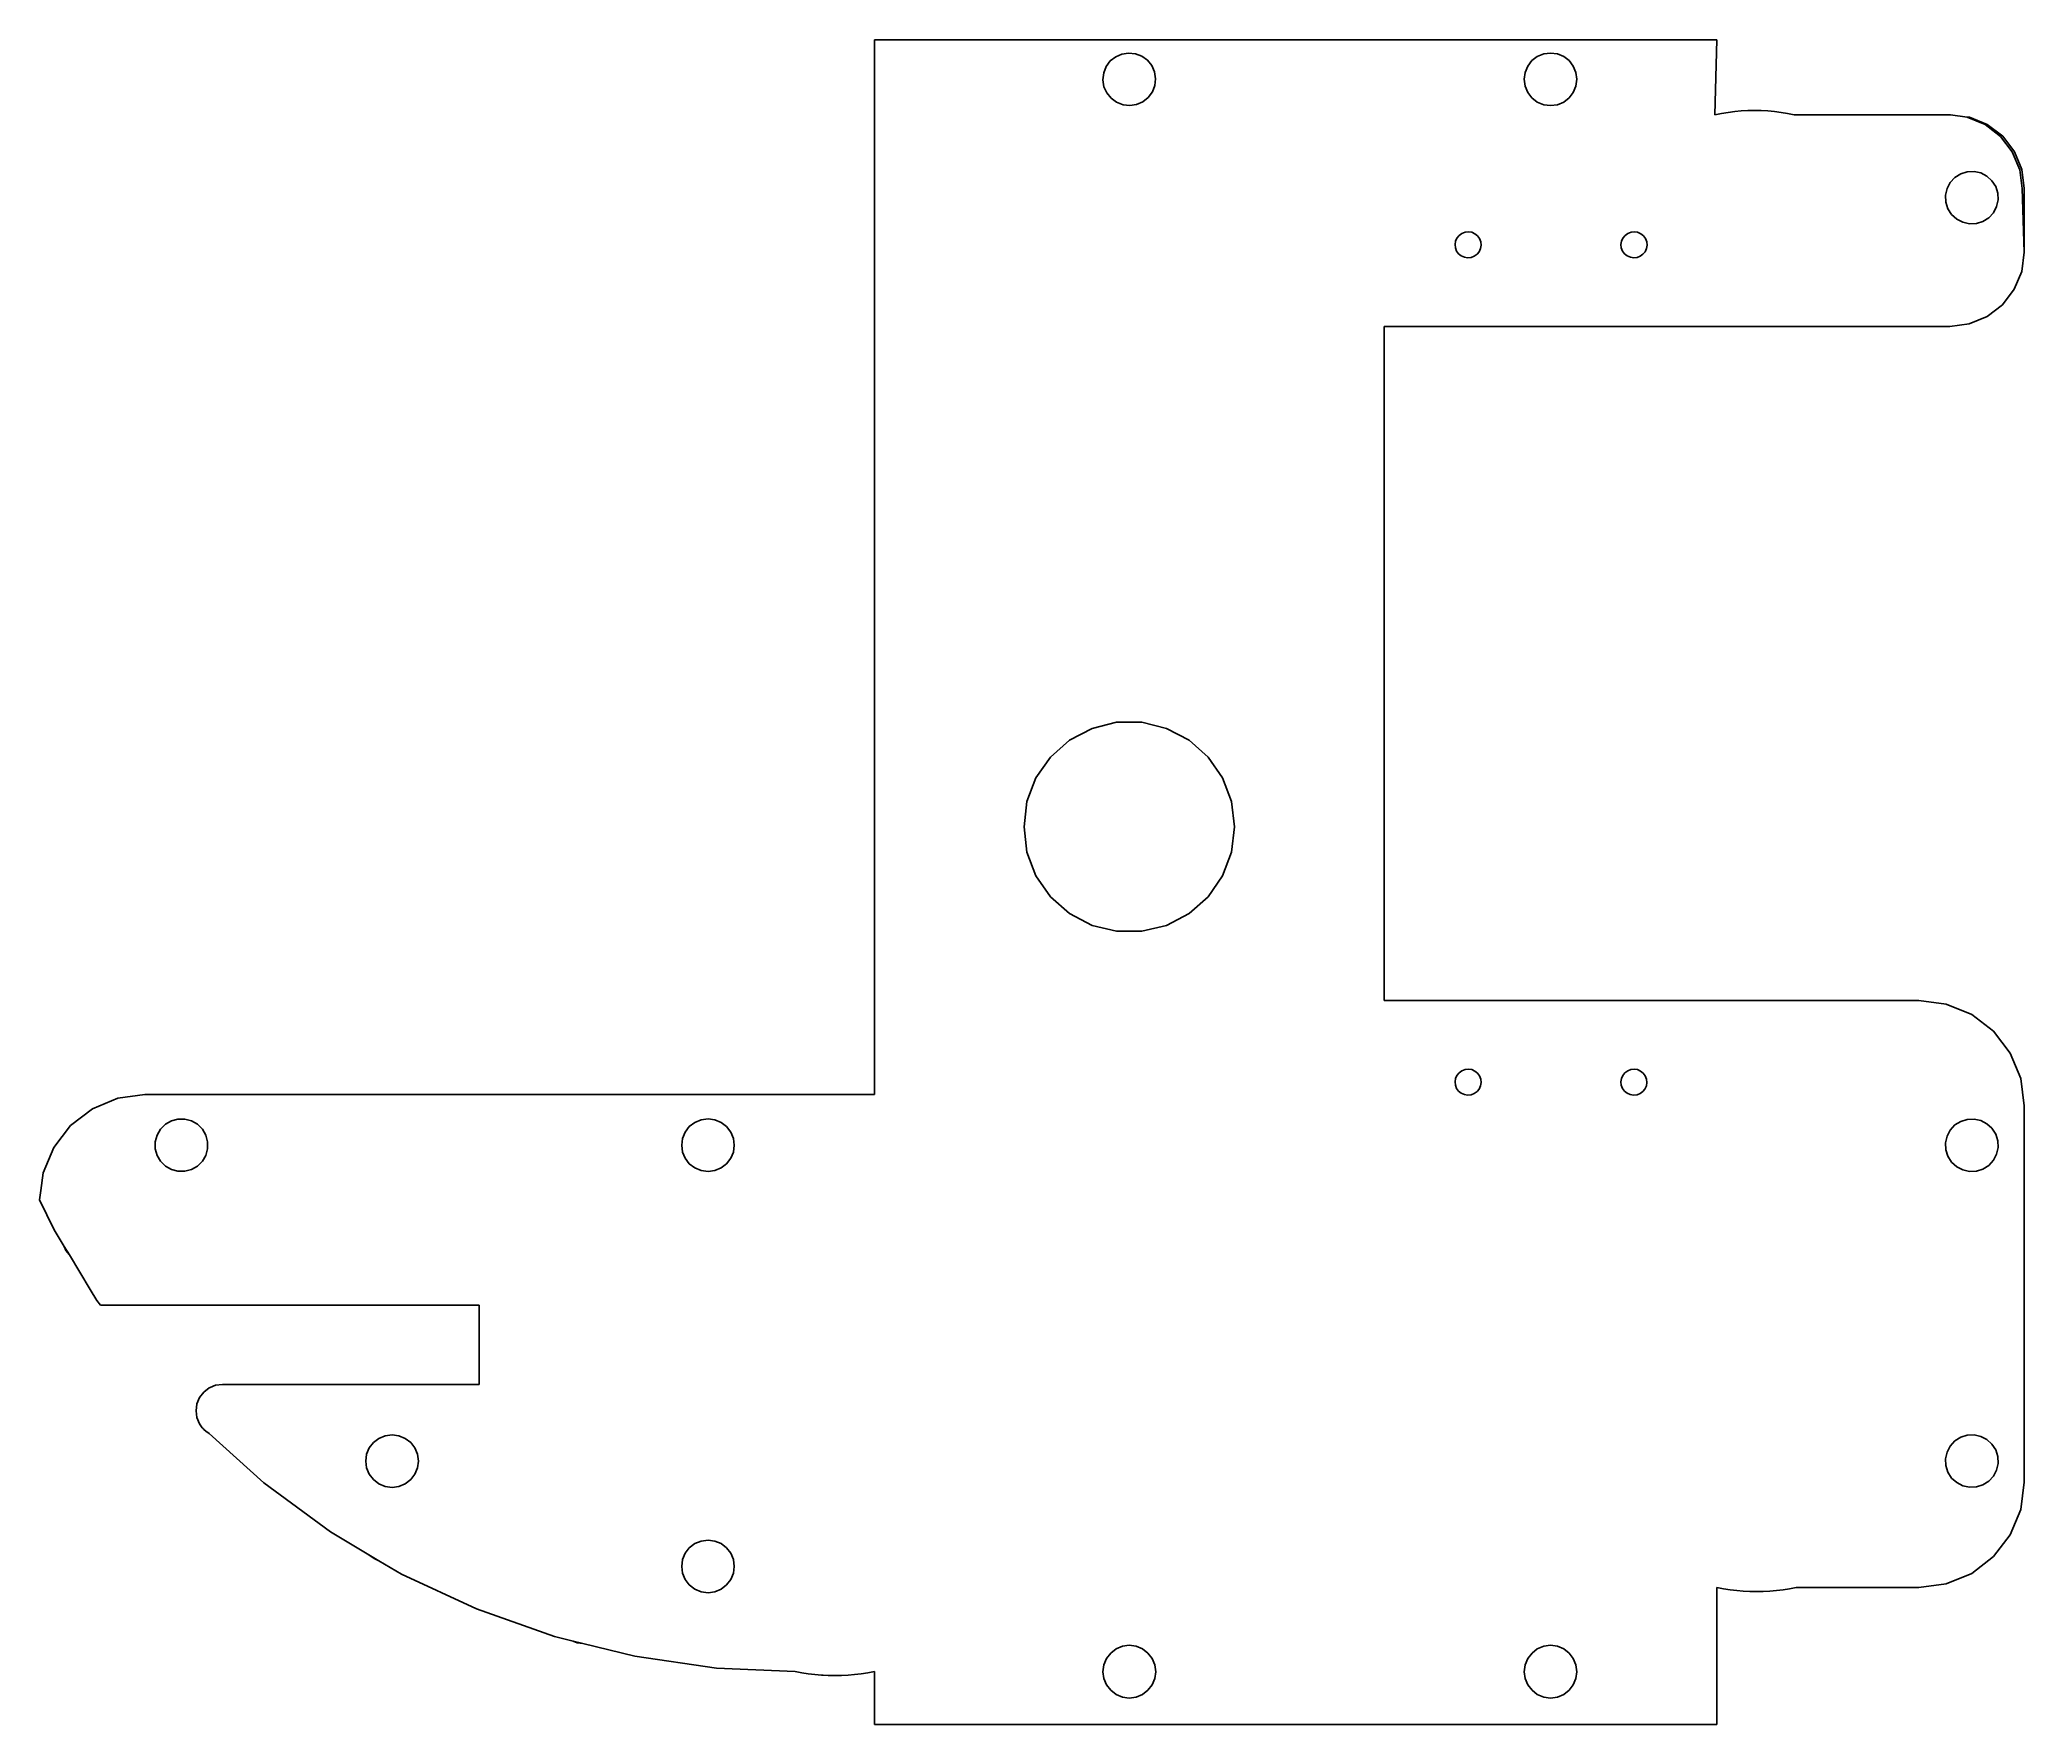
# Model space of a CAD drawing. Header units: metres. Extents: x -71 to 49, y -54 to 48.
import ezdxf

# ---------------------------------------------------------------- set-up
doc = ezdxf.new("R2010")
doc.units = ezdxf.units.M

msp = doc.modelspace()

# ---------------------------------------------------------------- linework, layer by layer
at = {"layer": 'Layer0'}
for p, q in [((-20.65, 47.62, 32.84), (30.15, 47.62, 32.84)), ((-20.65, -16, 32.84), (-20.65, 47.62, 32.84)), ((-6.1, 46.6, 32.84), (-5.73, 46.76, 32.84)), ((-5.73, 46.76, 32.84), (-5.32, 46.82, 32.84)), ((-5.32, 46.82, 32.84), (-4.9, 46.78, 32.84)), ((-4.9, 46.78, 32.84), (-4.52, 46.63, 32.84)), ((19.32, 46.61, 32.84), (19.71, 46.77, 32.84)), ((19.71, 46.77, 32.84), (20.12, 46.82, 32.84)), ((20.12, 46.82, 32.84), (20.53, 46.77, 32.84)), ((20.53, 46.77, 32.84), (20.91, 46.61, 32.84)), ((30.15, 47.62, 32.84), (30.03, 43.1, 32.84)), ((-6.87, 45.2, 32.84), (-6.82, 45.62, 32.84)), ((-6.82, 45.62, 32.84), (-6.67, 46, 32.84)), ((-6.67, 46, 32.84), (-6.43, 46.34, 32.84)), ((-6.43, 46.34, 32.84), (-6.1, 46.6, 32.84)), ((-4.52, 46.63, 32.84), (-4.18, 46.38, 32.84)), ((-4.18, 46.38, 32.84), (-3.92, 46.06, 32.84)), ((-3.92, 46.06, 32.84), (-3.76, 45.68, 32.84)), ((-3.76, 45.68, 32.84), (-3.7, 45.27, 32.84)), ((18.53, 45.24, 32.84), (18.58, 45.65, 32.84)), ((18.58, 45.65, 32.84), (18.74, 46.03, 32.84)), ((18.74, 46.03, 32.84), (18.99, 46.36, 32.84)), ((18.99, 46.36, 32.84), (19.32, 46.61, 32.84)), ((20.91, 46.61, 32.84), (21.24, 46.36, 32.84)), ((21.24, 46.36, 32.84), (21.49, 46.03, 32.84)), ((21.49, 46.03, 32.84), (21.65, 45.65, 32.84)), ((21.65, 45.65, 32.84), (21.7, 45.24, 32.84)), ((-6.81, 44.79, 32.84), (-6.87, 45.2, 32.84)), ((-6.64, 44.42, 32.84), (-6.81, 44.79, 32.84)), ((-6.38, 44.09, 32.84), (-6.64, 44.42, 32.84)), ((-3.89, 44.47, 32.84), (-4.14, 44.14, 32.84)), ((-3.74, 44.86, 32.84), (-3.89, 44.47, 32.84)), ((-3.7, 45.27, 32.84), (-3.74, 44.86, 32.84)), ((18.58, 44.83, 32.84), (18.53, 45.24, 32.84)), ((18.74, 44.44, 32.84), (18.58, 44.83, 32.84)), ((18.99, 44.11, 32.84), (18.74, 44.44, 32.84)), ((21.49, 44.44, 32.84), (21.24, 44.11, 32.84)), ((21.65, 44.83, 32.84), (21.49, 44.44, 32.84)), ((21.7, 45.24, 32.84), (21.65, 44.83, 32.84)), ((-6.05, 43.85, 32.84), (-6.38, 44.09, 32.84)), ((-5.66, 43.7, 32.84), (-6.05, 43.85, 32.84)), ((-5.25, 43.65, 32.84), (-5.66, 43.7, 32.84)), ((-4.84, 43.71, 32.84), (-5.25, 43.65, 32.84)), ((-4.46, 43.88, 32.84), (-4.84, 43.71, 32.84)), ((-4.14, 44.14, 32.84), (-4.46, 43.88, 32.84)), ((19.32, 43.86, 32.84), (18.99, 44.11, 32.84)), ((19.71, 43.7, 32.84), (19.32, 43.86, 32.84)), ((20.12, 43.65, 32.84), (19.71, 43.7, 32.84)), ((20.53, 43.7, 32.84), (20.12, 43.65, 32.84)), ((20.91, 43.86, 32.84), (20.53, 43.7, 32.84)), ((21.24, 44.11, 32.84), (20.91, 43.86, 32.84)), ((30.03, 43.1, 32.84), (30.42, 43.18, 32.84)), ((30.42, 43.18, 32.84), (30.82, 43.24, 32.84)), ((30.82, 43.24, 32.84), (31.22, 43.29, 32.84)), ((31.22, 43.29, 32.84), (31.62, 43.33, 32.84)), ((31.62, 43.33, 32.84), (32.02, 43.35, 32.84)), ((32.02, 43.35, 32.84), (32.42, 43.36, 32.84)), ((32.42, 43.36, 32.84), (32.82, 43.35, 32.84)), ((32.82, 43.35, 32.84), (33.22, 43.33, 32.84)), ((33.22, 43.33, 32.84), (33.62, 43.29, 32.84)), ((33.62, 43.29, 32.84), (34.02, 43.24, 32.84)), ((34.02, 43.24, 32.84), (34.41, 43.18, 32.84)), ((34.41, 43.18, 32.84), (34.8, 43.1, 32.84)), ((44.08, 43.1, 32.84), (34.8, 43.1, 32.84)), ((44.08, 43.1, 32.84), (44.23, 43.1, 32.84)), ((45.24, 42.95, 32.84), (44.23, 43.1, 32.84)), ((46.32, 42.5, 32.84), (45.24, 42.95, 32.84)), ((45.38, 42.95, 32.84), (45.24, 42.95, 32.84)), ((46.45, 42.51, 32.84), (45.38, 42.95, 32.84)), ((47.25, 41.79, 32.84), (46.32, 42.5, 32.84)), ((47.38, 41.8, 32.84), (46.45, 42.51, 32.84)), ((47.96, 40.86, 32.84), (47.25, 41.79, 32.84)), ((48.09, 40.87, 32.84), (47.38, 41.8, 32.84)), ((48.41, 39.78, 32.84), (47.96, 40.86, 32.84)), ((48.53, 39.8, 32.84), (48.09, 40.87, 32.84)), ((44.5, 39.32, 32.84), (44.85, 39.54, 32.84)), ((44.85, 39.54, 32.84), (45.24, 39.66, 32.84)), ((45.24, 39.66, 32.84), (45.66, 39.68, 32.84)), ((45.66, 39.68, 32.84), (46.06, 39.59, 32.84)), ((46.06, 39.59, 32.84), (46.43, 39.4, 32.84)), ((48.56, 38.65, 32.84), (48.41, 39.78, 32.84)), ((48.68, 38.65, 32.84), (48.53, 39.8, 32.84)), ((43.94, 38.24, 32.84), (44.03, 38.64, 32.84)), ((44.03, 38.64, 32.84), (44.22, 39.01, 32.84)), ((44.22, 39.01, 32.84), (44.5, 39.32, 32.84)), ((46.43, 39.4, 32.84), (46.73, 39.12, 32.84)), ((46.73, 39.12, 32.84), (46.96, 38.77, 32.84)), ((46.96, 38.77, 32.84), (47.08, 38.37, 32.84)), ((47.08, 38.37, 32.84), (47.1, 37.96, 32.84)), ((48.68, 34.81, 32.84), (48.56, 38.65, 32.84)), ((48.68, 34.81, 32.84), (48.68, 38.65, 32.84)), ((43.95, 37.83, 32.84), (43.94, 38.24, 32.84)), ((44.08, 37.43, 32.84), (43.95, 37.83, 32.84)), ((44.3, 37.08, 32.84), (44.08, 37.43, 32.84)), ((46.82, 37.19, 32.84), (46.54, 36.88, 32.84)), ((47.01, 37.56, 32.84), (46.82, 37.19, 32.84)), ((47.1, 37.96, 32.84), (47.01, 37.56, 32.84)), ((14.77, 35.94, 32.84), (14.6, 35.82, 32.84)), ((14.96, 36.02, 32.84), (14.77, 35.94, 32.84)), ((15.16, 36.04, 32.84), (14.96, 36.02, 32.84)), ((15.37, 36.01, 32.84), (15.16, 36.04, 32.84)), ((15.55, 35.92, 32.84), (15.37, 36.01, 32.84)), ((15.71, 35.79, 32.84), (15.55, 35.92, 32.84)), ((24.77, 35.94, 32.84), (24.61, 35.82, 32.84)), ((24.97, 36.02, 32.84), (24.77, 35.94, 32.84)), ((25.17, 36.04, 32.84), (24.97, 36.02, 32.84)), ((25.37, 36.01, 32.84), (25.17, 36.04, 32.84)), ((25.56, 35.92, 32.84), (25.37, 36.01, 32.84)), ((25.72, 35.79, 32.84), (25.56, 35.92, 32.84)), ((44.61, 36.8, 32.84), (44.3, 37.08, 32.84)), ((44.97, 36.61, 32.84), (44.61, 36.8, 32.84)), ((45.38, 36.52, 32.84), (44.97, 36.61, 32.84)), ((45.79, 36.54, 32.84), (45.38, 36.52, 32.84)), ((46.19, 36.66, 32.84), (45.79, 36.54, 32.84)), ((46.54, 36.88, 32.84), (46.19, 36.66, 32.84)), ((14.39, 35.48, 32.84), (14.36, 35.27, 32.84)), ((14.36, 35.27, 32.84), (14.38, 35.07, 32.84)), ((14.38, 35.07, 32.84), (14.45, 34.88, 32.84)), ((14.47, 35.66, 32.84), (14.39, 35.48, 32.84)), ((14.45, 34.88, 32.84), (14.57, 34.71, 32.84)), ((14.6, 35.82, 32.84), (14.47, 35.66, 32.84)), ((14.57, 34.71, 32.84), (14.73, 34.58, 32.84)), ((15.69, 34.68, 32.84), (15.81, 34.84, 32.84)), ((15.83, 35.63, 32.84), (15.71, 35.79, 32.84)), ((15.81, 34.84, 32.84), (15.9, 35.03, 32.84)), ((15.91, 35.44, 32.84), (15.83, 35.63, 32.84)), ((15.9, 35.03, 32.84), (15.93, 35.23, 32.84)), ((15.93, 35.23, 32.84), (15.91, 35.44, 32.84)), ((24.4, 35.48, 32.84), (24.36, 35.27, 32.84)), ((24.36, 35.27, 32.84), (24.38, 35.07, 32.84)), ((24.38, 35.07, 32.84), (24.46, 34.88, 32.84)), ((24.48, 35.66, 32.84), (24.4, 35.48, 32.84)), ((24.46, 34.88, 32.84), (24.58, 34.71, 32.84)), ((24.61, 35.82, 32.84), (24.48, 35.66, 32.84)), ((24.58, 34.71, 32.84), (24.74, 34.58, 32.84)), ((25.69, 34.68, 32.84), (25.82, 34.84, 32.84)), ((25.84, 35.63, 32.84), (25.72, 35.79, 32.84)), ((25.82, 34.84, 32.84), (25.91, 35.03, 32.84)), ((25.92, 35.44, 32.84), (25.84, 35.63, 32.84)), ((25.91, 35.03, 32.84), (25.94, 35.23, 32.84)), ((25.94, 35.23, 32.84), (25.92, 35.44, 32.84)), ((48.53, 33.65, 32.84), (48.68, 34.81, 32.84)), ((14.73, 34.58, 32.84), (14.92, 34.5, 32.84)), ((14.92, 34.5, 32.84), (15.12, 34.47, 32.84)), ((15.12, 34.47, 32.84), (15.33, 34.49, 32.84)), ((15.33, 34.49, 32.84), (15.52, 34.56, 32.84)), ((15.52, 34.56, 32.84), (15.69, 34.68, 32.84)), ((24.74, 34.58, 32.84), (24.93, 34.5, 32.84)), ((24.93, 34.5, 32.84), (25.13, 34.47, 32.84)), ((25.13, 34.47, 32.84), (25.33, 34.49, 32.84)), ((25.33, 34.49, 32.84), (25.53, 34.56, 32.84)), ((25.53, 34.56, 32.84), (25.69, 34.68, 32.84)), ((48.08, 32.57, 32.84), (48.53, 33.65, 32.84)), ((47.37, 31.64, 32.84), (48.08, 32.57, 32.84)), ((46.44, 30.93, 32.84), (47.37, 31.64, 32.84)), ((10.08, 30.33, 32.84), (10.08, -10.32, 32.84)), ((30.35, 30.33, 32.84), (10.08, 30.33, 32.84)), ((30.35, 30.33, 32.84), (44.2, 30.33, 32.84)), ((44.2, 30.33, 32.84), (45.36, 30.48, 32.84)), ((45.36, 30.48, 32.84), (46.44, 30.93, 32.84)), ((-7.53, 6.09, 32.84), (-8.89, 5.38, 32.84)), ((-6.05, 6.46, 32.84), (-7.53, 6.09, 32.84)), ((-4.52, 6.46, 32.84), (-6.05, 6.46, 32.84)), ((-3.03, 6.09, 32.84), (-4.52, 6.46, 32.84)), ((-1.68, 5.38, 32.84), (-3.03, 6.09, 32.84)), ((-8.89, 5.38, 32.84), (-10.04, 4.36, 32.84)), ((-0.53, 4.36, 32.84), (-1.68, 5.38, 32.84)), ((-10.04, 4.36, 32.84), (-10.91, 3.1, 32.84)), ((0.34, 3.1, 32.84), (-0.53, 4.36, 32.84)), ((-10.91, 3.1, 32.84), (-11.45, 1.67, 32.84)), ((0.88, 1.67, 32.84), (0.34, 3.1, 32.84)), ((-11.45, 1.67, 32.84), (-11.63, 0.15, 32.84)), ((1.07, 0.15, 32.84), (0.88, 1.67, 32.84)), ((-11.63, 0.15, 32.84), (-11.45, -1.37, 32.84)), ((0.88, -1.37, 32.84), (1.07, 0.15, 32.84)), ((-11.45, -1.37, 32.84), (-10.91, -2.8, 32.84)), ((0.34, -2.8, 32.84), (0.88, -1.37, 32.84)), ((-10.91, -2.8, 32.84), (-10.04, -4.06, 32.84)), ((-0.53, -4.06, 32.84), (0.34, -2.8, 32.84)), ((-10.04, -4.06, 32.84), (-8.89, -5.07, 32.84)), ((-1.68, -5.07, 32.84), (-0.53, -4.06, 32.84)), ((-8.89, -5.07, 32.84), (-7.53, -5.79, 32.84)), ((-7.53, -5.79, 32.84), (-6.05, -6.15, 32.84)), ((-4.52, -6.15, 32.84), (-3.03, -5.79, 32.84)), ((-3.03, -5.79, 32.84), (-1.68, -5.07, 32.84)), ((-6.05, -6.15, 32.84), (-4.52, -6.15, 32.84)), ((10.08, -10.32, 32.84), (42.33, -10.32, 32.84)), ((43.98, -10.54, 32.84), (42.33, -10.32, 32.84)), ((45.51, -11.17, 32.84), (43.98, -10.54, 32.84)), ((46.82, -12.18, 32.84), (45.51, -11.17, 32.84)), ((47.83, -13.5, 32.84), (46.82, -12.18, 32.84)), ((48.47, -15.03, 32.84), (47.83, -13.5, 32.84)), ((14.39, -15.02, 32.84), (14.36, -15.23, 32.84)), ((14.36, -15.23, 32.84), (14.38, -15.43, 32.84)), ((14.38, -15.43, 32.84), (14.45, -15.62, 32.84)), ((14.47, -14.84, 32.84), (14.39, -15.02, 32.84)), ((14.6, -14.68, 32.84), (14.47, -14.84, 32.84)), ((14.77, -14.56, 32.84), (14.6, -14.68, 32.84)), ((14.96, -14.48, 32.84), (14.77, -14.56, 32.84)), ((15.16, -14.46, 32.84), (14.96, -14.48, 32.84)), ((15.37, -14.49, 32.84), (15.16, -14.46, 32.84)), ((15.55, -14.58, 32.84), (15.37, -14.49, 32.84)), ((15.71, -14.71, 32.84), (15.55, -14.58, 32.84)), ((15.83, -14.87, 32.84), (15.71, -14.71, 32.84)), ((15.81, -15.66, 32.84), (15.9, -15.47, 32.84)), ((15.91, -15.06, 32.84), (15.83, -14.87, 32.84)), ((15.9, -15.47, 32.84), (15.93, -15.27, 32.84)), ((15.93, -15.27, 32.84), (15.91, -15.06, 32.84)), ((24.39, -15.02, 32.84), (24.36, -15.23, 32.84)), ((24.36, -15.23, 32.84), (24.38, -15.43, 32.84)), ((24.38, -15.43, 32.84), (24.45, -15.62, 32.84)), ((24.47, -14.84, 32.84), (24.39, -15.02, 32.84)), ((24.6, -14.68, 32.84), (24.47, -14.84, 32.84)), ((24.77, -14.56, 32.84), (24.6, -14.68, 32.84)), ((24.96, -14.48, 32.84), (24.77, -14.56, 32.84)), ((25.16, -14.46, 32.84), (24.96, -14.48, 32.84)), ((25.37, -14.49, 32.84), (25.16, -14.46, 32.84)), ((25.55, -14.58, 32.84), (25.37, -14.49, 32.84)), ((25.71, -14.71, 32.84), (25.55, -14.58, 32.84)), ((25.83, -14.87, 32.84), (25.71, -14.71, 32.84)), ((25.81, -15.66, 32.84), (25.9, -15.47, 32.84)), ((25.91, -15.06, 32.84), (25.83, -14.87, 32.84)), ((25.9, -15.47, 32.84), (25.93, -15.27, 32.84)), ((25.93, -15.27, 32.84), (25.91, -15.06, 32.84)), ((48.68, -16.67, 32.84), (48.47, -15.03, 32.84)), ((-67.8, -16.85, 32.84), (-66.27, -16.22, 32.84)), ((-66.27, -16.22, 32.84), (-64.63, -16, 32.84)), ((-25.42, -16, 32.84), (-64.63, -16, 32.84)), ((-25.42, -16, 32.84), (-20.65, -16, 32.84)), ((14.45, -15.62, 32.84), (14.57, -15.79, 32.84)), ((14.57, -15.79, 32.84), (14.73, -15.92, 32.84)), ((14.73, -15.92, 32.84), (14.92, -16, 32.84)), ((14.92, -16, 32.84), (15.12, -16.03, 32.84)), ((15.12, -16.03, 32.84), (15.33, -16.01, 32.84)), ((15.33, -16.01, 32.84), (15.52, -15.94, 32.84)), ((15.52, -15.94, 32.84), (15.69, -15.82, 32.84)), ((15.69, -15.82, 32.84), (15.81, -15.66, 32.84)), ((24.45, -15.62, 32.84), (24.57, -15.79, 32.84)), ((24.57, -15.79, 32.84), (24.73, -15.92, 32.84)), ((24.73, -15.92, 32.84), (24.92, -16, 32.84)), ((24.92, -16, 32.84), (25.12, -16.03, 32.84)), ((25.12, -16.03, 32.84), (25.33, -16.01, 32.84)), ((25.33, -16.01, 32.84), (25.52, -15.94, 32.84)), ((25.52, -15.94, 32.84), (25.69, -15.82, 32.84)), ((25.69, -15.82, 32.84), (25.81, -15.66, 32.84)), ((48.68, -16.67, 32.84), (48.68, -39.37, 32.84)), ((-70.13, -19.18, 32.84), (-69.12, -17.86, 32.84)), ((-69.12, -17.86, 32.84), (-67.8, -16.85, 32.84)), ((-63.69, -18.08, 32.84), (-63.4, -17.79, 32.84)), ((-63.4, -17.79, 32.84), (-63.04, -17.58, 32.84)), ((-63.04, -17.58, 32.84), (-62.64, -17.48, 32.84)), ((-62.64, -17.48, 32.84), (-62.23, -17.48, 32.84)), ((-62.23, -17.48, 32.84), (-61.83, -17.58, 32.84)), ((-61.83, -17.58, 32.84), (-61.47, -17.79, 32.84)), ((-61.47, -17.79, 32.84), (-61.17, -18.08, 32.84)), ((-32.06, -18.26, 32.84), (-31.81, -17.93, 32.84)), ((-31.81, -17.93, 32.84), (-31.48, -17.68, 32.84)), ((-31.48, -17.68, 32.84), (-31.09, -17.52, 32.84)), ((-31.09, -17.52, 32.84), (-30.68, -17.46, 32.84)), ((-30.68, -17.46, 32.84), (-30.27, -17.52, 32.84)), ((-30.27, -17.52, 32.84), (-29.89, -17.68, 32.84)), ((-29.89, -17.68, 32.84), (-29.56, -17.93, 32.84)), ((-29.56, -17.93, 32.84), (-29.31, -18.26, 32.84)), ((44.22, -18.14, 32.84), (44.5, -17.83, 32.84)), ((44.5, -17.83, 32.84), (44.85, -17.61, 32.84)), ((44.85, -17.61, 32.84), (45.24, -17.49, 32.84)), ((45.24, -17.49, 32.84), (45.66, -17.47, 32.84)), ((45.66, -17.47, 32.84), (46.06, -17.56, 32.84)), ((46.06, -17.56, 32.84), (46.43, -17.75, 32.84)), ((46.43, -17.75, 32.84), (46.73, -18.03, 32.84)), ((-64.01, -18.84, 32.84), (-63.9, -18.44, 32.84)), ((-64.01, -19.26, 32.84), (-64.01, -18.84, 32.84)), ((-63.9, -18.44, 32.84), (-63.69, -18.08, 32.84)), ((-61.17, -18.08, 32.84), (-60.97, -18.44, 32.84)), ((-60.97, -18.44, 32.84), (-60.86, -18.84, 32.84)), ((-60.86, -18.84, 32.84), (-60.86, -19.26, 32.84)), ((-32.27, -19.05, 32.84), (-32.22, -18.64, 32.84)), ((-32.22, -19.46, 32.84), (-32.27, -19.05, 32.84)), ((-32.22, -18.64, 32.84), (-32.06, -18.26, 32.84)), ((-29.31, -18.26, 32.84), (-29.15, -18.64, 32.84)), ((-29.15, -18.64, 32.84), (-29.1, -19.05, 32.84)), ((-29.1, -19.05, 32.84), (-29.15, -19.46, 32.84)), ((43.94, -18.91, 32.84), (44.03, -18.51, 32.84)), ((43.95, -19.32, 32.84), (43.94, -18.91, 32.84)), ((44.03, -18.51, 32.84), (44.22, -18.14, 32.84)), ((46.73, -18.03, 32.84), (46.96, -18.38, 32.84)), ((46.96, -18.38, 32.84), (47.08, -18.78, 32.84)), ((47.08, -18.78, 32.84), (47.1, -19.19, 32.84)), ((-70.76, -20.71, 32.84), (-70.13, -19.18, 32.84)), ((-63.9, -19.66, 32.84), (-64.01, -19.26, 32.84)), ((-63.69, -20.02, 32.84), (-63.9, -19.66, 32.84)), ((-63.4, -20.31, 32.84), (-63.69, -20.02, 32.84)), ((-63.04, -20.52, 32.84), (-63.4, -20.31, 32.84)), ((-61.47, -20.31, 32.84), (-61.82, -20.52, 32.84)), ((-61.17, -20.02, 32.84), (-61.47, -20.31, 32.84)), ((-60.97, -19.66, 32.84), (-61.17, -20.02, 32.84)), ((-60.86, -19.26, 32.84), (-60.97, -19.66, 32.84)), ((-32.06, -19.84, 32.84), (-32.22, -19.46, 32.84)), ((-31.81, -20.17, 32.84), (-32.06, -19.84, 32.84)), ((-31.48, -20.42, 32.84), (-31.81, -20.17, 32.84)), ((-29.56, -20.17, 32.84), (-29.89, -20.42, 32.84)), ((-29.31, -19.84, 32.84), (-29.56, -20.17, 32.84)), ((-29.15, -19.46, 32.84), (-29.31, -19.84, 32.84)), ((44.08, -19.72, 32.84), (43.95, -19.32, 32.84)), ((44.3, -20.07, 32.84), (44.08, -19.72, 32.84)), ((44.61, -20.35, 32.84), (44.3, -20.07, 32.84)), ((46.54, -20.27, 32.84), (46.19, -20.49, 32.84)), ((46.82, -19.96, 32.84), (46.54, -20.27, 32.84)), ((47.01, -19.59, 32.84), (46.82, -19.96, 32.84)), ((47.1, -19.19, 32.84), (47.01, -19.59, 32.84)), ((-70.9, -21.79, 32.84), (-70.76, -20.71, 32.84)), ((-62.64, -20.62, 32.84), (-63.04, -20.52, 32.84)), ((-62.22, -20.62, 32.84), (-62.64, -20.62, 32.84)), ((-61.82, -20.52, 32.84), (-62.22, -20.62, 32.84)), ((-31.09, -20.58, 32.84), (-31.48, -20.42, 32.84)), ((-30.68, -20.64, 32.84), (-31.09, -20.58, 32.84)), ((-30.27, -20.58, 32.84), (-30.68, -20.64, 32.84)), ((-29.89, -20.42, 32.84), (-30.27, -20.58, 32.84)), ((44.97, -20.54, 32.84), (44.61, -20.35, 32.84)), ((45.38, -20.63, 32.84), (44.97, -20.54, 32.84)), ((45.79, -20.61, 32.84), (45.38, -20.63, 32.84)), ((46.19, -20.49, 32.84), (45.79, -20.61, 32.84)), ((-70.98, -22.35, 32.84), (-70.9, -21.79, 32.84)), ((-70.11, -24.16, 32.84), (-70.98, -22.35, 32.84)), ((-69.51, -25.16, 32.84), (-70.11, -24.16, 32.84)), ((-69.41, -25.39, 32.84), (-69.51, -25.16, 32.84)), ((-69.19, -25.67, 32.84), (-69.51, -25.16, 32.84)), ((-69.19, -25.67, 32.84), (-69.41, -25.39, 32.84)), ((-67.94, -27.75, 32.84), (-69.19, -25.67, 32.84)), ((-67.53, -28.42, 32.84), (-67.94, -27.75, 32.84)), ((-67.32, -28.7, 32.84), (-67.53, -28.42, 32.84)), ((-44.47, -28.7, 32.84), (-67.32, -28.7, 32.84)), ((-44.47, -33.48, 32.84), (-44.47, -28.7, 32.84)), ((-60.38, -33.53, 32.84), (-59.96, -33.48, 32.84)), ((-59.96, -33.48, 32.84), (-44.47, -33.48, 32.84)), ((-61.55, -35.06, 32.84), (-61.5, -34.65, 32.84)), ((-61.5, -34.65, 32.84), (-61.34, -34.27, 32.84)), ((-61.34, -34.27, 32.84), (-61.09, -33.94, 32.84)), ((-61.09, -33.94, 32.84), (-60.76, -33.69, 32.84)), ((-60.76, -33.69, 32.84), (-60.6, -33.62, 32.84)), ((-60.6, -33.62, 32.84), (-60.51, -33.59, 32.84)), ((-60.51, -33.59, 32.84), (-60.38, -33.53, 32.84)), ((-61.5, -35.48, 32.84), (-61.55, -35.06, 32.84)), ((-61.34, -35.86, 32.84), (-61.5, -35.48, 32.84)), ((-61.18, -36.09, 32.84), (-61.34, -35.86, 32.84)), ((-61.13, -36.13, 32.84), (-61.18, -36.09, 32.84)), ((-61.09, -36.19, 32.84), (-61.13, -36.13, 32.84)), ((-60.96, -36.29, 32.84), (-61.09, -36.19, 32.84)), ((-60.76, -36.44, 32.84), (-60.96, -36.29, 32.84)), ((-57.47, -39.42, 32.84), (-60.76, -36.44, 32.84)), ((-51.11, -37.31, 32.84), (-50.86, -36.98, 32.84)), ((-50.86, -36.98, 32.84), (-50.53, -36.73, 32.84)), ((-50.53, -36.73, 32.84), (-50.14, -36.57, 32.84)), ((-50.14, -36.57, 32.84), (-49.73, -36.51, 32.84)), ((-49.73, -36.51, 32.84), (-49.32, -36.57, 32.84)), ((-49.32, -36.57, 32.84), (-48.94, -36.73, 32.84)), ((-48.94, -36.73, 32.84), (-48.61, -36.98, 32.84)), ((-48.61, -36.98, 32.84), (-48.36, -37.31, 32.84)), ((44.22, -37.19, 32.84), (44.5, -36.88, 32.84)), ((44.5, -36.88, 32.84), (44.85, -36.66, 32.84)), ((44.85, -36.66, 32.84), (45.24, -36.54, 32.84)), ((45.24, -36.54, 32.84), (45.66, -36.52, 32.84)), ((45.66, -36.52, 32.84), (46.06, -36.61, 32.84)), ((46.06, -36.61, 32.84), (46.43, -36.8, 32.84)), ((46.43, -36.8, 32.84), (46.73, -37.08, 32.84)), ((46.73, -37.08, 32.84), (46.96, -37.43, 32.84)), ((-51.32, -38.1, 32.84), (-51.27, -37.69, 32.84)), ((-51.27, -38.51, 32.84), (-51.32, -38.1, 32.84)), ((-51.27, -37.69, 32.84), (-51.11, -37.31, 32.84)), ((-48.36, -37.31, 32.84), (-48.2, -37.69, 32.84)), ((-48.2, -37.69, 32.84), (-48.14, -38.1, 32.84)), ((-48.14, -38.1, 32.84), (-48.2, -38.51, 32.84)), ((43.94, -37.96, 32.84), (44.03, -37.56, 32.84)), ((43.95, -38.37, 32.84), (43.94, -37.96, 32.84)), ((44.03, -37.56, 32.84), (44.22, -37.19, 32.84)), ((46.96, -37.43, 32.84), (47.08, -37.83, 32.84)), ((47.1, -38.24, 32.84), (47.01, -38.64, 32.84)), ((47.08, -37.83, 32.84), (47.1, -38.24, 32.84)), ((-53.45, -42.37, 32.84), (-57.47, -39.42, 32.84)), ((-51.11, -38.89, 32.84), (-51.27, -38.51, 32.84)), ((-50.86, -39.22, 32.84), (-51.11, -38.89, 32.84)), ((-50.53, -39.47, 32.84), (-50.86, -39.22, 32.84)), ((-50.14, -39.63, 32.84), (-50.53, -39.47, 32.84)), ((-48.94, -39.47, 32.84), (-49.32, -39.63, 32.84)), ((-48.61, -39.22, 32.84), (-48.94, -39.47, 32.84)), ((-48.36, -38.89, 32.84), (-48.61, -39.22, 32.84)), ((-48.2, -38.51, 32.84), (-48.36, -38.89, 32.84)), ((44.08, -38.77, 32.84), (43.95, -38.37, 32.84)), ((44.3, -39.12, 32.84), (44.08, -38.77, 32.84)), ((44.61, -39.4, 32.84), (44.3, -39.12, 32.84)), ((44.97, -39.59, 32.84), (44.61, -39.4, 32.84)), ((46.54, -39.32, 32.84), (46.19, -39.54, 32.84)), ((46.82, -39.01, 32.84), (46.54, -39.32, 32.84)), ((47.01, -38.64, 32.84), (46.82, -39.01, 32.84)), ((48.68, -39.37, 32.84), (48.47, -41.01, 32.84)), ((-49.73, -39.69, 32.84), (-50.14, -39.63, 32.84)), ((-49.32, -39.63, 32.84), (-49.73, -39.69, 32.84)), ((45.38, -39.68, 32.84), (44.97, -39.59, 32.84)), ((45.79, -39.66, 32.84), (45.38, -39.68, 32.84)), ((46.19, -39.54, 32.84), (45.79, -39.66, 32.84)), ((48.47, -41.01, 32.84), (47.83, -42.54, 32.84)), ((-51.13, -43.75, 32.84), (-53.45, -42.37, 32.84)), ((-31.81, -43.33, 32.84), (-31.48, -43.08, 32.84)), ((-31.48, -43.08, 32.84), (-31.09, -42.92, 32.84)), ((-31.09, -42.92, 32.84), (-30.68, -42.86, 32.84)), ((-30.68, -42.86, 32.84), (-30.27, -42.92, 32.84)), ((-30.27, -42.92, 32.84), (-29.89, -43.08, 32.84)), ((-29.89, -43.08, 32.84), (-29.56, -43.33, 32.84)), ((47.83, -42.54, 32.84), (46.82, -43.86, 32.84)), ((-50.52, -44.11, 32.84), (-51.13, -43.75, 32.84)), ((-50.82, -43.98, 32.84), (-51.13, -43.75, 32.84)), ((-50.52, -44.11, 32.84), (-50.82, -43.98, 32.84)), ((-49.16, -44.91, 32.84), (-50.52, -44.11, 32.84)), ((-32.27, -44.45, 32.84), (-32.22, -44.04, 32.84)), ((-32.22, -44.04, 32.84), (-32.06, -43.66, 32.84)), ((-32.06, -43.66, 32.84), (-31.81, -43.33, 32.84)), ((-29.56, -43.33, 32.84), (-29.31, -43.66, 32.84)), ((-29.31, -43.66, 32.84), (-29.15, -44.04, 32.84)), ((-29.15, -44.04, 32.84), (-29.1, -44.45, 32.84)), ((46.82, -43.86, 32.84), (45.51, -44.87, 32.84)), ((-44.64, -47.02, 32.84), (-49.16, -44.91, 32.84)), ((-32.22, -44.86, 32.84), (-32.27, -44.45, 32.84)), ((-32.06, -45.24, 32.84), (-32.22, -44.86, 32.84)), ((-31.81, -45.57, 32.84), (-32.06, -45.24, 32.84)), ((-29.31, -45.24, 32.84), (-29.56, -45.57, 32.84)), ((-29.15, -44.86, 32.84), (-29.31, -45.24, 32.84)), ((-29.1, -44.45, 32.84), (-29.15, -44.86, 32.84)), ((45.51, -44.87, 32.84), (43.98, -45.5, 32.84)), ((-31.48, -45.82, 32.84), (-31.81, -45.57, 32.84)), ((-31.09, -45.98, 32.84), (-31.48, -45.82, 32.84)), ((-30.68, -46.04, 32.84), (-31.09, -45.98, 32.84)), ((-30.27, -45.98, 32.84), (-30.68, -46.04, 32.84)), ((-29.89, -45.82, 32.84), (-30.27, -45.98, 32.84)), ((-29.56, -45.57, 32.84), (-29.89, -45.82, 32.84)), ((30.15, -45.72, 32.84), (30.54, -45.8, 32.84)), ((30.15, -45.72, 32.84), (30.15, -53.98, 32.84)), ((30.54, -45.8, 32.84), (30.94, -45.86, 32.84)), ((30.94, -45.86, 32.84), (31.34, -45.91, 32.84)), ((31.34, -45.91, 32.84), (31.74, -45.95, 32.84)), ((31.74, -45.95, 32.84), (32.14, -45.97, 32.84)), ((32.14, -45.97, 32.84), (32.54, -45.97, 32.84)), ((32.54, -45.97, 32.84), (32.94, -45.97, 32.84)), ((32.94, -45.97, 32.84), (33.34, -45.95, 32.84)), ((33.34, -45.95, 32.84), (33.74, -45.91, 32.84)), ((33.74, -45.91, 32.84), (34.14, -45.86, 32.84)), ((34.14, -45.86, 32.84), (34.53, -45.8, 32.84)), ((34.53, -45.8, 32.84), (34.93, -45.72, 32.84)), ((34.93, -45.72, 32.84), (42.33, -45.72, 32.84)), ((43.98, -45.5, 32.84), (42.33, -45.72, 32.84)), ((-39.94, -48.68, 32.84), (-44.64, -47.02, 32.84)), ((-38.81, -48.96, 32.84), (-39.94, -48.68, 32.84)), ((-38.57, -49.06, 32.84), (-38.81, -48.96, 32.84)), ((-38.22, -49.1, 32.84), (-38.81, -48.96, 32.84)), ((-38.22, -49.1, 32.84), (-38.57, -49.06, 32.84)), ((-35.1, -49.87, 32.84), (-38.22, -49.1, 32.84)), ((-30.17, -50.58, 32.84), (-35.1, -49.87, 32.84)), ((-6.82, -50.39, 32.84), (-6.66, -50.01, 32.84)), ((-6.66, -50.01, 32.84), (-6.4, -49.68, 32.84)), ((-6.4, -49.68, 32.84), (-6.08, -49.43, 32.84)), ((-6.08, -49.43, 32.84), (-5.69, -49.27, 32.84)), ((-5.69, -49.27, 32.84), (-5.28, -49.21, 32.84)), ((-5.28, -49.21, 32.84), (-4.87, -49.27, 32.84)), ((-4.87, -49.27, 32.84), (-4.49, -49.43, 32.84)), ((-4.49, -49.43, 32.84), (-4.16, -49.68, 32.84)), ((-4.16, -49.68, 32.84), (-3.91, -50.01, 32.84)), ((-3.91, -50.01, 32.84), (-3.75, -50.39, 32.84)), ((18.58, -50.39, 32.84), (18.74, -50.01, 32.84)), ((18.74, -50.01, 32.84), (19, -49.68, 32.84)), ((19, -49.68, 32.84), (19.32, -49.43, 32.84)), ((19.32, -49.43, 32.84), (19.71, -49.27, 32.84)), ((19.71, -49.27, 32.84), (20.12, -49.21, 32.84)), ((20.12, -49.21, 32.84), (20.53, -49.27, 32.84)), ((20.53, -49.27, 32.84), (20.91, -49.43, 32.84)), ((20.91, -49.43, 32.84), (21.24, -49.68, 32.84)), ((21.24, -49.68, 32.84), (21.49, -50.01, 32.84)), ((21.49, -50.01, 32.84), (21.65, -50.39, 32.84)), ((-25.42, -50.79, 32.84), (-30.17, -50.58, 32.84)), ((-25.42, -50.79, 32.84), (-25.03, -50.87, 32.84)), ((-25.03, -50.87, 32.84), (-24.64, -50.93, 32.84)), ((-24.64, -50.93, 32.84), (-24.24, -50.98, 32.84)), ((-24.24, -50.98, 32.84), (-23.84, -51.01, 32.84)), ((-23.84, -51.01, 32.84), (-23.73, -51.02, 32.84)), ((-23.73, -51.02, 32.84), (-23.44, -51.04, 32.84)), ((-23.44, -51.04, 32.84), (-23.04, -51.04, 32.84)), ((-23.04, -51.04, 32.84), (-22.64, -51.04, 32.84)), ((-22.64, -51.04, 32.84), (-22.24, -51.01, 32.84)), ((-22.24, -51.01, 32.84), (-21.84, -50.98, 32.84)), ((-21.84, -50.98, 32.84), (-21.44, -50.93, 32.84)), ((-21.44, -50.93, 32.84), (-21.04, -50.87, 32.84)), ((-21.04, -50.87, 32.84), (-20.65, -50.79, 32.84)), ((-20.65, -50.79, 32.84), (-20.65, -53.98, 32.84)), ((-6.87, -50.8, 32.84), (-6.82, -50.39, 32.84)), ((-6.82, -51.21, 32.84), (-6.87, -50.8, 32.84)), ((-6.66, -51.59, 32.84), (-6.82, -51.21, 32.84)), ((-3.75, -51.21, 32.84), (-3.91, -51.59, 32.84)), ((-3.75, -50.39, 32.84), (-3.69, -50.8, 32.84)), ((-3.69, -50.8, 32.84), (-3.75, -51.21, 32.84)), ((18.53, -50.8, 32.84), (18.58, -50.39, 32.84)), ((18.58, -51.21, 32.84), (18.53, -50.8, 32.84)), ((18.74, -51.59, 32.84), (18.58, -51.21, 32.84)), ((21.65, -51.21, 32.84), (21.49, -51.59, 32.84)), ((21.65, -50.39, 32.84), (21.71, -50.8, 32.84)), ((21.71, -50.8, 32.84), (21.65, -51.21, 32.84)), ((-6.4, -51.92, 32.84), (-6.66, -51.59, 32.84)), ((-6.08, -52.17, 32.84), (-6.4, -51.92, 32.84)), ((-5.69, -52.33, 32.84), (-6.08, -52.17, 32.84)), ((-5.28, -52.39, 32.84), (-5.69, -52.33, 32.84)), ((-4.87, -52.33, 32.84), (-5.28, -52.39, 32.84)), ((-4.49, -52.17, 32.84), (-4.87, -52.33, 32.84)), ((-4.16, -51.92, 32.84), (-4.49, -52.17, 32.84)), ((-3.91, -51.59, 32.84), (-4.16, -51.92, 32.84)), ((19, -51.92, 32.84), (18.74, -51.59, 32.84)), ((19.32, -52.17, 32.84), (19, -51.92, 32.84)), ((19.71, -52.33, 32.84), (19.32, -52.17, 32.84)), ((20.12, -52.39, 32.84), (19.71, -52.33, 32.84)), ((20.53, -52.33, 32.84), (20.12, -52.39, 32.84)), ((20.91, -52.17, 32.84), (20.53, -52.33, 32.84)), ((21.24, -51.92, 32.84), (20.91, -52.17, 32.84)), ((21.49, -51.59, 32.84), (21.24, -51.92, 32.84)), ((30.15, -53.98, 32.84), (-20.65, -53.98, 32.84))]:
    msp.add_line(p, q, dxfattribs=at)

doc.saveas('drawing.dxf')
